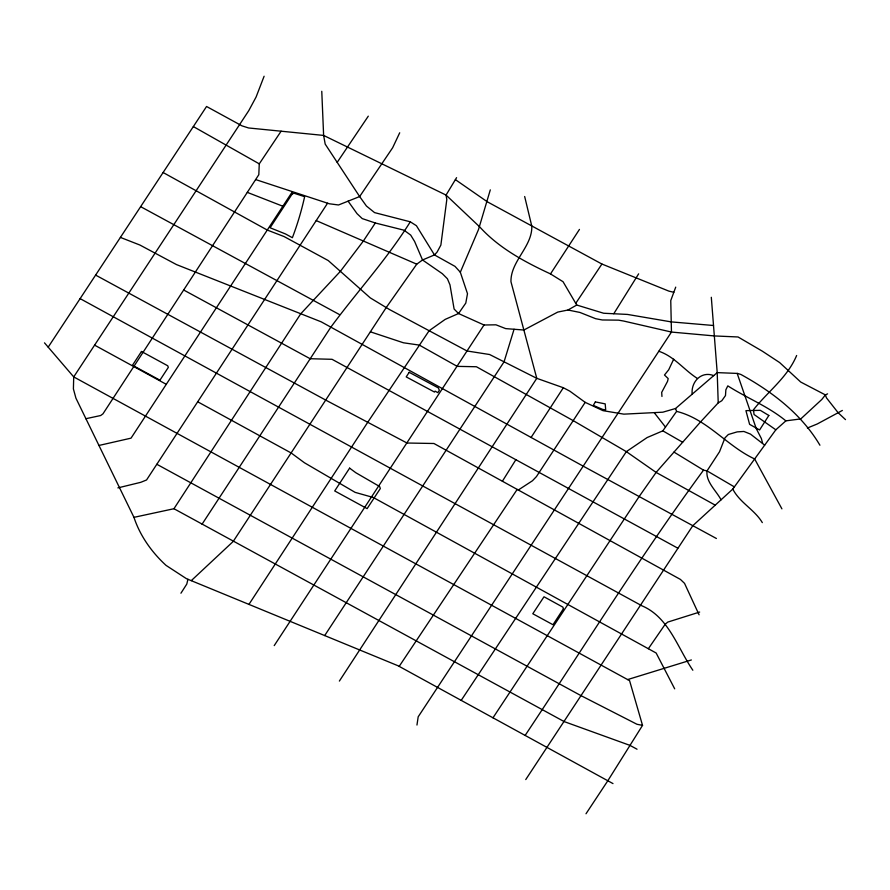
<?xml version="1.0" encoding="UTF-8"?>
<svg xmlns="http://www.w3.org/2000/svg" width="890" height="890" viewBox="0 0 890 890"><rect width="100%" height="100%" fill="white"/><g stroke="black" fill="none" stroke-linecap="round" stroke-linejoin="round"><path stroke-width="1.33" d="M281.107 131.197L259.268 163.849L258.812 174.707L102.951 413.861L100.659 415.53L85.774 418.734M692.153 393.914C690.996 381.688 701.487 370.763 713.669 375.602M416.965 725.039L418.189 716.806L671.46 332.059L670.76 300.575L675.721 287.136M762.574 443.042L761.362 438.525L756.278 428.668L737.176 373.411M187.923 579.29L186.789 584.074L180.937 593.218M490.301 189.87L478.497 229.564L460.319 272.218L467.495 293.7L465.793 303.089L458.539 313.536L445.2 319.377L429.125 330.724L367.737 422.272L248.944 604.399M514.064 329.267L504.063 361.818L324.694 635.571M264.108 76.24L256.098 97.01L248.788 110.616L73.714 376.904L73.403 388.93L75.928 398.186L133.956 517.346A120.195 93.806 21.2 0 0 166.052 565.384L186.422 578.667L398.086 665.776L612.988 783.589M399.71 132.777L392.646 147.751L359.649 196.557L338.511 204.978L329.278 203.766L255.653 179.569M673.685 359.182L668.702 369.784L664.485 375.013L668.201 378.595L667.522 381.398L661.693 392.379L661.949 396.462M796.628 355.499C787.461 377.505 767.792 391.533 753.496 409.734L754.03 414.484L775.824 429.803L785.859 420.859L800.778 418.912L821.815 399.465L825.386 394.915L827.589 393.858M456.57 177.666L446.057 195.077L446.813 199.527L440.873 245.084L437.068 252.126L434.465 254.918L422.539 259.98L416.754 264.163L386.227 307.562L233.213 541.443L191.261 580.658M613.777 313.747L638.631 273.842M502.394 481.245L515.911 459.629M44.5 342.85L73.714 376.904L629.575 680.65L642.535 725.372L607.814 780.764L586.009 813.76M48.194 347.145L206.558 106.489L242.002 125.868L248.61 127.971L323.626 135.425L446.057 195.077L479.821 227.006C499.045 248.21 524.833 261.96 550.498 273.92L579.457 229.409M531.041 437.524L563.337 387.74L569.867 391.177L585.186 402.358L603.008 410.657L623.857 414.15L662.816 412.192L675.543 408.51L717.207 372.621L737.61 373.433L740.925 374.49C772.186 391.689 801.501 414.084 819.924 445.223M327.576 203.209L146.55 479.977L140.742 482.324L117.88 487.898M133.956 517.346L173.951 508.724L300.698 313.847L340.38 271.339L363.276 241.145L375.313 222.989L403.993 230.187L410.679 235.071L414.618 241.49L422.539 259.98L442.33 273.686L447.392 278.737L449.973 284.833L454.111 309.041L458.539 313.536L484.015 324.995L495.964 324.817L505.687 328.61L523.876 330.023L557.719 312.09L567.998 310.009L576.742 305.036L603.654 313.247L627.461 314.426L671.227 321.891L713.513 325.506M292.409 191.65L131.03 438.158L98.846 445.478M274.22 645.606L484.015 324.995M585.186 402.358L536.447 476.584L532.454 480.767L518.292 490.012M399.187 666.376L517.19 489.411M368.293 116.167L337.188 162.358M202.041 524.232L330.813 327.209C356.912 291.842 386.916 259.257 410.29 221.81L416.42 225.715L434.465 254.918L455.024 266.388L460.319 272.218M525.133 735.429C584.185 646.707 640.422 556.061 703.523 470.143L707.027 470.888L734.372 486.886M339.379 681.073L536.781 378.328L510.96 281.718C510.515 261.182 532.387 246.697 531.808 226.216L524.666 196.512M492.982 717.807L639.154 496.542L656.108 472.412L700.33 422.16L718.219 402.859L721.812 400.723L725.484 395.572L725.851 389.82L727.809 385.871C746.899 398.108 768.137 406.285 785.859 420.859M575.741 303.334L601.918 264.041L668.846 291.108L673.819 292.298M461.198 700.385L626.349 451.642L647.097 437.569L662.827 430.849L676.6 411.38L675.543 408.51M525.756 779.573L692.809 525.678L732.781 489.077L775.824 429.803M648.343 648.721L665.153 624.313L667.734 622.099L699.662 612.053M842.363 410.446L817.231 423.985L807.397 428.012M627.617 679.582L691.374 659.957M410.29 221.81L374.568 212.61L366.435 206.035L359.649 196.557L325.195 144.102L323.626 135.425L321.768 91.292M642.535 725.372L636.962 724.271L580.981 695.635L156.851 464.291M567.998 310.009L579.924 312.446L595.655 318.698L602.274 319.966L618.55 320.155L623.623 321.034L671.46 332.059L714.325 335.93L738.055 336.976L762.307 351.161L779.618 362.553L800.722 382.044L825.386 394.915L826.476 397.875L838.135 412.726L845.5 419.624M370.429 331.837L403.426 342.784L419.312 345.098L457.215 366.368L476.406 366.747L573.216 420.636L626.349 451.642L656.108 472.412L715.226 505.153M375.313 222.989L362.219 218.584L357.035 213.656L348.09 201.162M676.6 411.38C707.183 418.934 726.796 446.024 754.653 458.962L781.91 508.846M563.337 387.74L536.781 378.328L489.6 354.52L467.028 350.983L389.509 309.542L370.273 297.883L328.232 260.548L284.088 236.562L267.267 230.054L163.104 172.515M247.298 192.374L282.864 206.235M120.395 237.408L139.919 245.039L176.454 264.575L321.212 321.835L583.195 466.149L716.406 538.495M316.239 220.598L416.754 264.163M658.823 351.261C674.275 356.412 683.932 369.862 697.259 378.361M601.918 264.041L487.32 201.796L455.38 179.635M140.642 206.658L339.368 314.515M95.608 275.088L326.485 400.5L407.019 443.02L433.931 443.498L680.438 579.423L684.532 583.351L699.084 614.79M197.88 401.88L291.252 453.032L304.458 462.778L355.11 492.359L373.288 497.488L656.153 653.015L674.687 688.838M677.813 548.173L332.048 359.304L310.132 358.714L183.674 290.007M637.04 749.224L629.986 745.386L564.193 721.601L173.951 508.724M80.111 298.628L641.846 605.767C668.79 617.115 677.479 647.842 692.843 670.226M94.596 345.142L166.274 384.313M193.341 126.569L259.268 163.849M550.498 273.92L563.047 281.718L576.742 305.036M662.827 430.849L682.652 442.252M673.986 452.098L703.523 470.143M764.677 445.156L750.493 434.109L743.895 431.461L737.176 431.884L728.343 434.498L724.983 437.847L719.52 451.764L707.027 470.888C705.614 481.846 716.261 490.702 721.067 499.802M654.328 412.793L665.486 427.078M762.318 522.619C754.653 509.692 739.768 502.694 732.781 489.077M711.31 297.282L717.207 372.621L718.219 402.859M595.365 401.913L593.285 405.395L602.741 409.445L605.701 409.878L605.2 403.882L595.365 401.913M768.838 415.474L759.604 429.97L749.602 424.341L745.931 410.646L760.316 410.334L768.838 415.474M141.477 351.483L132.477 365.245L159.944 380.186L168.344 367.348L167.72 365.768L141.477 351.483M292.309 193.775L270.093 227.762L285.523 233.97L292.376 237.708A484.605 378.194 21.2 0 0 304.636 196.679L294.234 193.297L292.309 193.775M409.2 372.309L406.207 376.893L434.487 392.056L435.088 391.144L437.824 392.646L439.337 390.332L438.414 387.973L409.2 372.309M349.614 468.14L334.707 490.946L367.125 508.635L380.341 488.521L379.607 486.507L355.8 472.712L349.614 468.14M563.47 608.693L552.99 624.736L532.798 613.744L544.001 596.778L562.858 607.114L563.47 608.693"/></g></svg>
